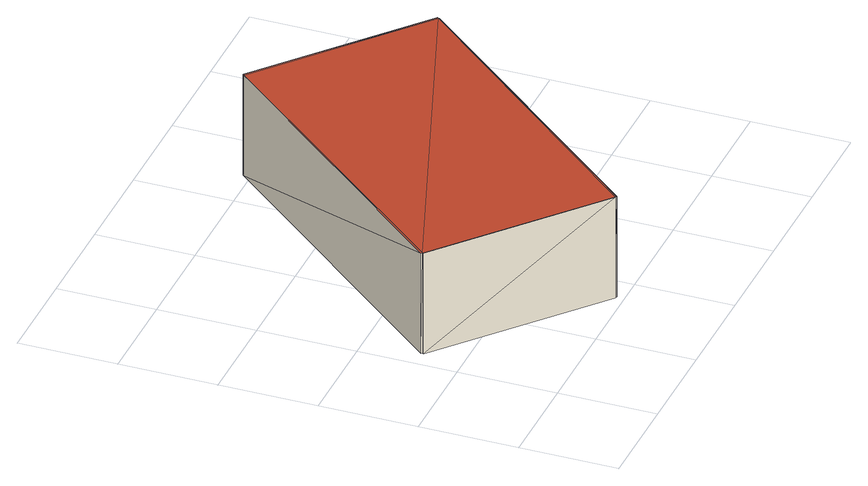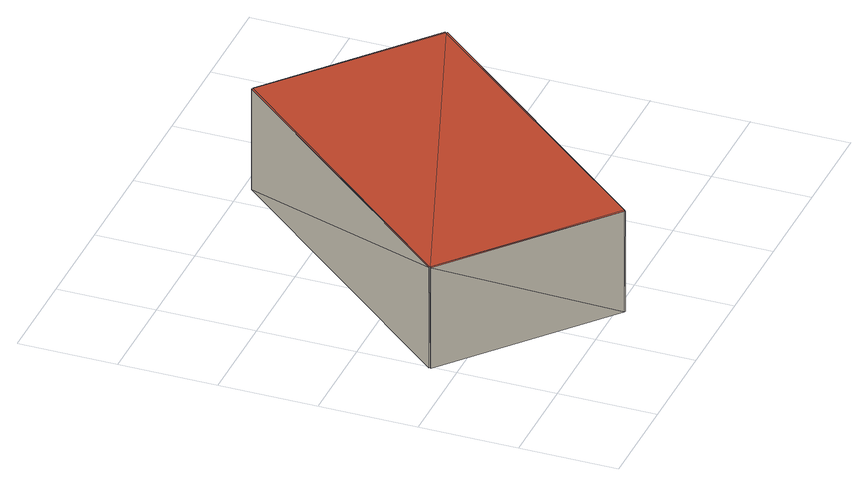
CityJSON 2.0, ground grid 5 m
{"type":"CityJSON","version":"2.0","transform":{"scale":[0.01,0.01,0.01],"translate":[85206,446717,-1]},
"CityObjects":{
"building1":{"type":"Building","attributes":{"dak_type":"multiple horizontal","data_area":176.3,"data_coverage":0.973,"geconstateerd":false,"gid":18957069,"h_dak_50p":4.97,"h_dak_70p":4.98,"h_dak_max":5.58,"h_dak_min":4.76,"h_maaiveld":-0.587,"kas_warenhuis":false,"lod11_replace":false,"ondergronds_type":"above ground","oorspronkelijkbouwjaar":1962,"pw_actueel":"yes","pw_bron":"ahn3","reconstructie_methode":"tudelft3d-geoflow","reconstruction_skipped":false,"rmse_lod12":0.0466,"rmse_lod13":0.0466,"rmse_lod22":0.0466,"rn":1,"status":"Pand in gebruik","t_run":339.68,"val3dity_codes_lod12":"[]","val3dity_codes_lod13":"[]","val3dity_codes_lod22":"[]"},"children":["building1-1"]},
"building1-1":{"type":"BuildingPart","parents":["building1"],"geometry":[{"type":"Solid","lod":"2.2","boundaries":[[[[0,1,2]],[[3,2,1]],[[1,4,3]],[[0,5,1]],[[2,6,7]],[[7,8,9]],[[7,9,0]],[[10,0,9]],[[0,11,5]],[[7,0,2]],[[12,5,13]],[[11,13,5]],[[1,5,12]],[[12,14,1]],[[2,3,15]],[[16,15,3]],[[6,17,7]],[[18,7,17]],[[3,4,19]],[[19,16,3]],[[8,7,18]],[[18,20,8]],[[11,0,13]],[[21,13,0]],[[0,10,21]],[[22,21,10]],[[4,1,19]],[[14,19,1]],[[6,2,15]],[[15,17,6]],[[9,8,20]],[[20,23,9]],[[10,9,22]],[[23,22,9]],[[15,14,21]],[[19,14,16]],[[15,16,14]],[[18,17,15]],[[21,14,12]],[[13,21,12]],[[21,22,23]],[[18,23,20]],[[23,18,21]],[[21,18,15]]]],"semantics":{"surfaces":[{"type":"GroundSurface"},{"type":"WallSurface","on_footprint_edge":true},{"type":"RoofSurface"}],"values":[[0,0,0,0,0,0,0,0,0,0,1,1,1,1,1,1,1,1,1,1,1,1,1,1,1,1,1,1,1,1,1,1,1,1,2,2,2,2,2,2,2,2,2,2]]}}]}
},
"vertices":[
[2003,1365,41],[867,47,41],[99,711,41],[93,705,41],[863,43,41],[873,41,41],[92,717,41],[1222,2034,41],[1229,2042,41],[1233,2038,41],[2010,1372,41],[2007,1362,41],[873,41,597],[2007,1362,597],[867,47,597],[99,711,597],[93,705,597],[92,717,597],[1222,2034,597],[863,43,597],[1229,2042,597],[2003,1365,597],[2010,1372,597],[1233,2038,597]
]}
